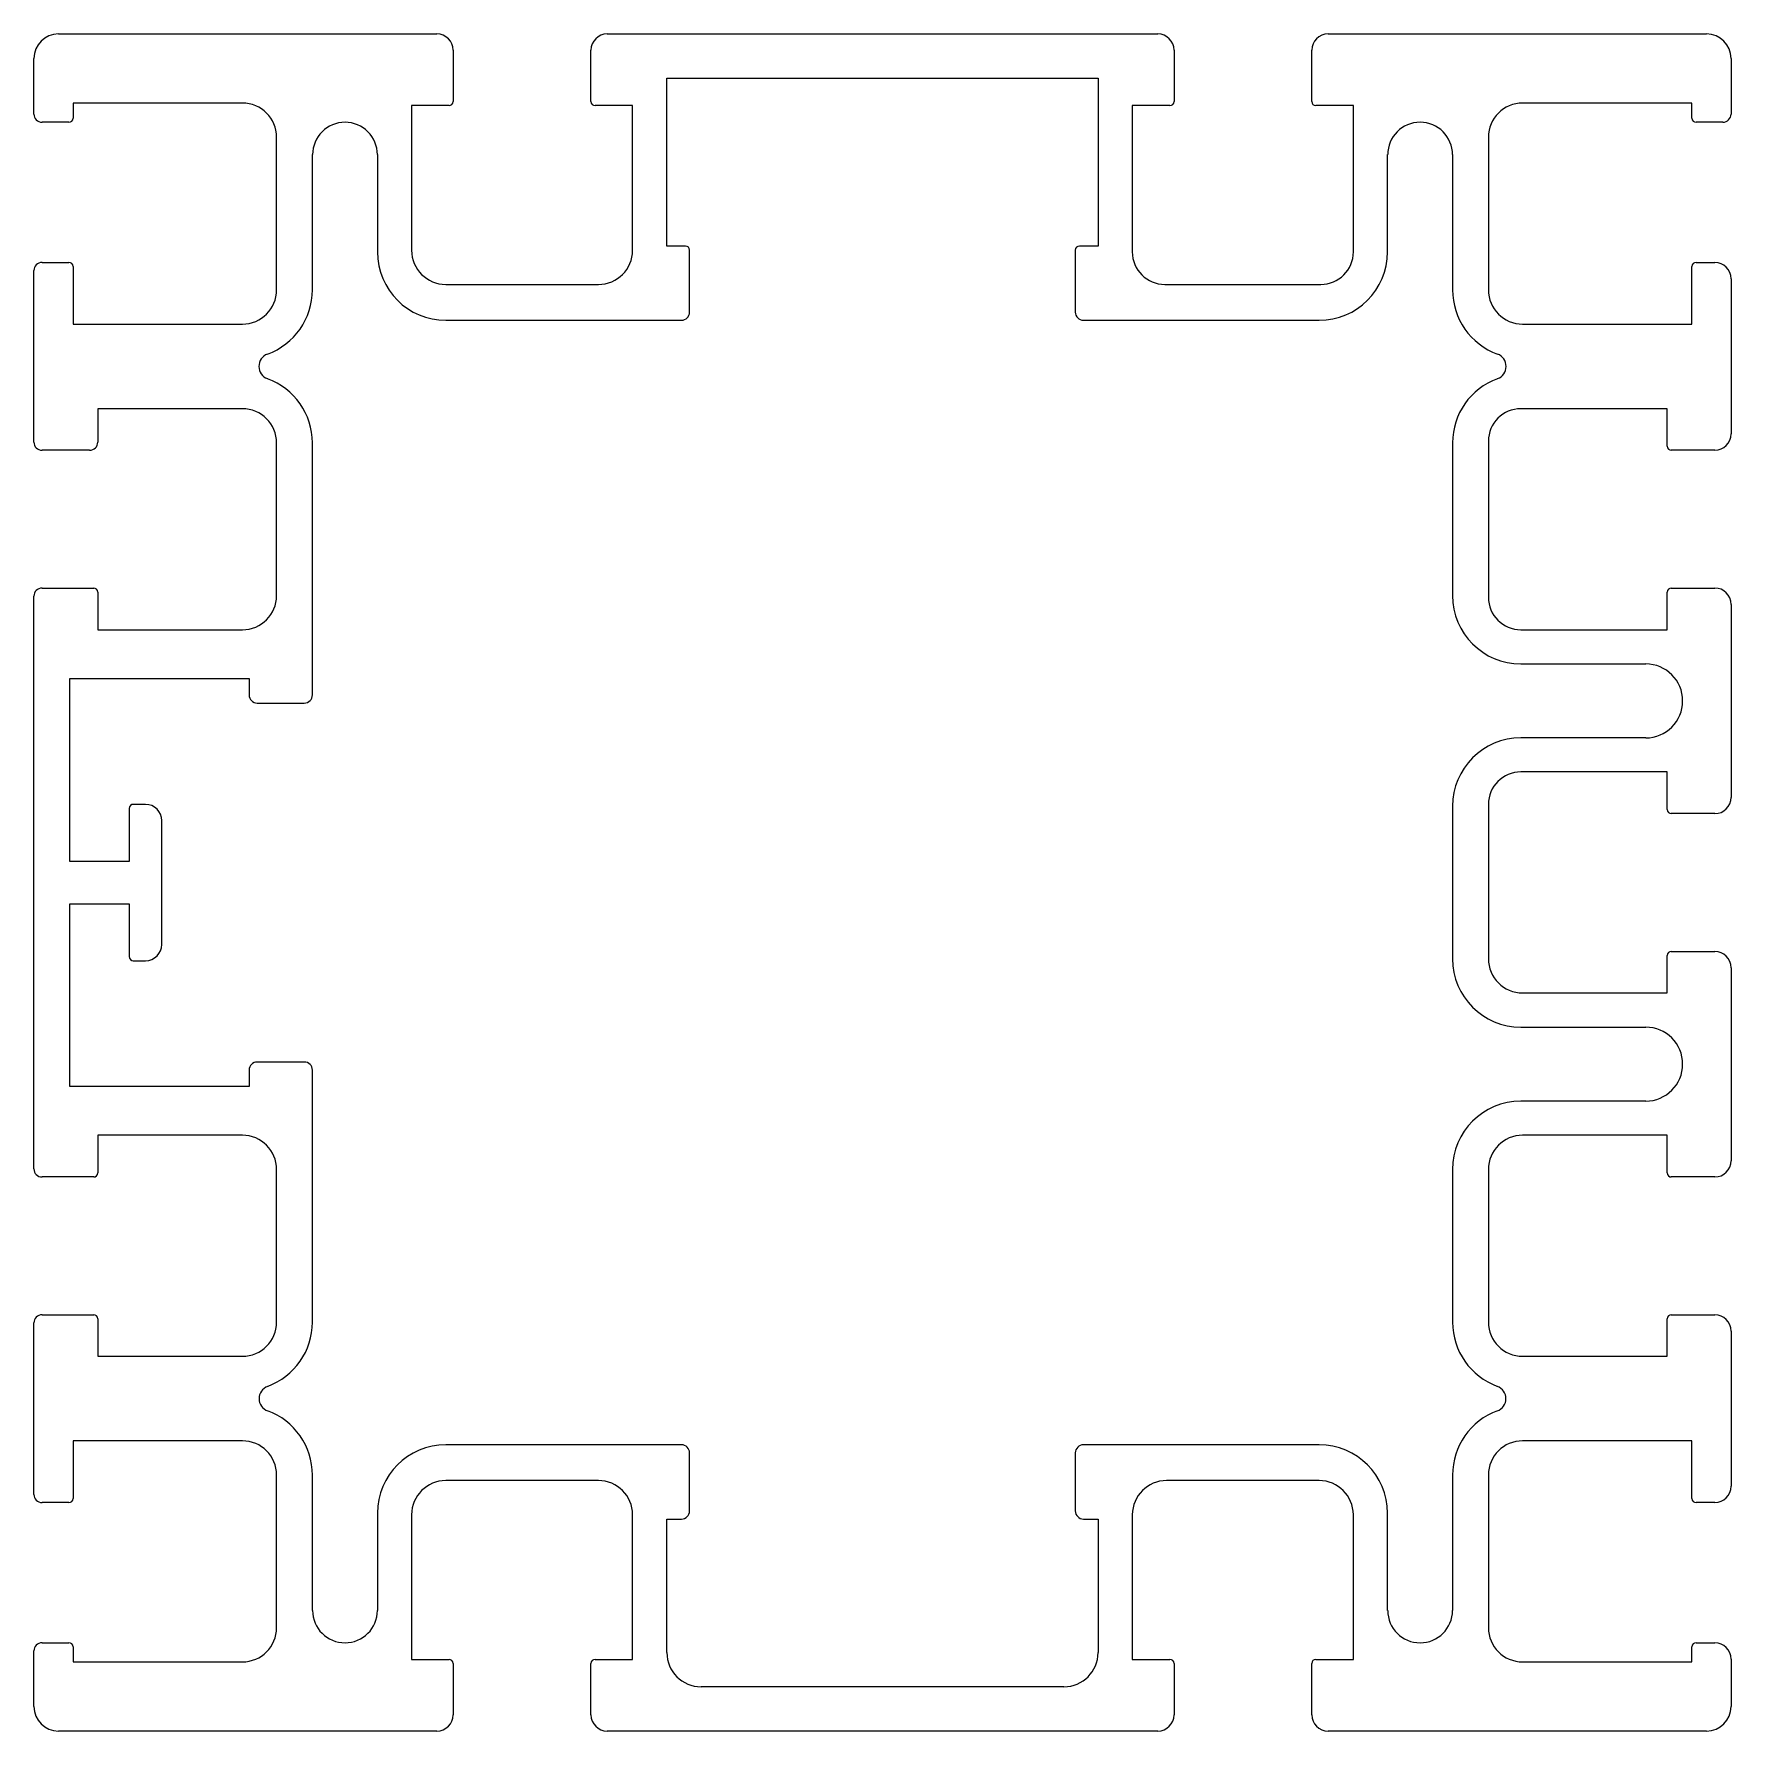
# Model space of a CAD drawing. Extents: x 3 to 108, y 3 to 107.
import ezdxf

# ---------------------------------------------------------------- set-up
doc = ezdxf.new("R2010")
doc.units = 0
doc.layers.get('0').update_dxf_attribs({"linetype": 'CONTINUOUS'})

msp = doc.modelspace()

# ---------------------------------------------------------------- linework, layer by layer
for p, q in [((4.87, 107.41), (28.11, 107.41)), ((38.57, 107.41), (72.37, 107.41)), ((82.83, 107.41), (106.07, 107.41)), ((29.11, 106.41), (29.11, 103.26)), ((37.57, 103.26), (37.57, 106.41)), ((73.37, 106.41), (73.37, 103.26)), ((81.83, 103.26), (81.83, 106.41)), ((3.37, 102.49), (3.37, 105.91)), ((107.57, 105.91), (107.57, 102.49)), ((42.23, 94.39), (42.23, 104.69)), ((42.23, 104.69), (68.71, 104.69)), ((68.71, 104.69), (68.71, 94.39)), ((5.77, 103.17), (5.77, 102.24)), ((16.17, 103.17), (5.77, 103.17)), ((105.17, 103.17), (94.77, 103.17)), ((105.17, 102.24), (105.17, 103.17)), ((26.56, 103.01), (26.56, 94.13)), ((28.86, 103.01), (26.56, 103.01)), ((40.13, 103.01), (37.82, 103.01)), ((40.13, 94.13), (40.13, 103.01)), ((70.81, 103.01), (70.81, 94.03)), ((73.12, 103.01), (70.81, 103.01)), ((84.38, 103.01), (82.08, 103.01)), ((84.38, 94.03), (84.38, 103.01)), ((5.52, 101.99), (3.87, 101.99)), ((107.07, 101.99), (105.42, 101.99)), ((18.27, 91.7), (18.27, 101.07)), ((92.67, 101.07), (92.67, 91.7)), ((20.47, 91.7), (20.47, 100)), ((24.46, 100), (24.46, 94.03)), ((86.48, 94.03), (86.48, 100)), ((90.47, 100), (90.47, 91.7)), ((43.38, 94.39), (42.23, 94.39)), ((43.63, 90.33), (43.63, 94.14)), ((67.31, 94.14), (67.31, 90.33)), ((68.71, 94.39), (67.56, 94.39)), ((3.37, 82.35), (3.37, 92.88)), ((3.87, 93.38), (5.52, 93.38)), ((5.77, 93.13), (5.77, 89.6)), ((105.17, 89.6), (105.17, 93.13)), ((105.42, 93.38), (106.57, 93.38)), ((28.66, 92.03), (38.03, 92.03)), ((72.81, 92.03), (82.38, 92.03)), ((107.57, 92.38), (107.57, 82.85)), ((28.66, 89.83), (43.13, 89.83)), ((67.81, 89.83), (82.28, 89.83)), ((5.77, 89.6), (16.17, 89.6)), ((94.77, 89.6), (105.17, 89.6)), ((7.29, 84.4), (7.29, 82.35)), ((16.17, 84.4), (7.29, 84.4)), ((103.65, 84.4), (94.67, 84.4)), ((103.65, 82.1), (103.65, 84.4)), ((92.67, 82.4), (92.67, 72.83)), ((6.79, 81.85), (3.87, 81.85)), ((18.27, 72.93), (18.27, 82.3)), ((20.47, 66.83), (20.47, 82.3)), ((90.47, 82.3), (90.47, 72.93)), ((106.57, 81.85), (103.9, 81.85)), ((3.87, 73.39), (7.04, 73.39)), ((7.29, 73.14), (7.29, 70.83)), ((103.65, 70.83), (103.65, 73.14)), ((103.9, 73.39), (106.57, 73.39)), ((3.37, 37.73), (3.37, 72.89)), ((107.57, 72.39), (107.57, 60.54)), ((7.29, 70.83), (16.17, 70.83)), ((94.67, 70.83), (103.65, 70.83)), ((5.57, 56.61), (5.57, 67.83)), ((5.57, 67.83), (16.58, 67.83)), ((16.58, 67.83), (16.58, 66.83)), ((94.67, 68.73), (102.33, 68.73)), ((17.08, 66.33), (19.97, 66.33)), ((102.33, 64.19), (94.67, 64.19)), ((103.65, 62.1), (94.67, 62.1)), ((103.65, 59.79), (103.65, 62.1)), ((9.22, 59.86), (9.22, 56.61)), ((10.22, 60.11), (9.47, 60.11)), ((90.47, 59.99), (90.47, 50.63)), ((92.67, 60.1), (92.67, 50.63)), ((106.57, 59.54), (103.9, 59.54)), ((11.22, 51.51), (11.22, 59.11)), ((9.22, 56.61), (5.57, 56.61)), ((5.57, 42.79), (5.57, 54.01)), ((5.57, 54.01), (9.22, 54.01)), ((9.22, 54.01), (9.22, 50.76)), ((103.9, 51.08), (106.57, 51.08)), ((9.47, 50.51), (10.22, 50.51)), ((103.65, 48.53), (103.65, 50.83)), ((107.57, 50.08), (107.57, 38.23)), ((94.77, 48.53), (103.65, 48.53)), ((94.67, 46.43), (102.33, 46.43)), ((16.58, 43.79), (16.58, 42.79)), ((19.97, 44.29), (17.08, 44.29)), ((20.47, 28.32), (20.47, 43.79)), ((16.58, 42.79), (5.57, 42.79)), ((102.33, 41.89), (94.67, 41.89)), ((7.29, 39.79), (7.29, 37.48)), ((16.17, 39.79), (7.29, 39.79)), ((103.65, 39.79), (94.77, 39.79)), ((103.65, 37.48), (103.65, 39.79)), ((18.27, 28.32), (18.27, 37.69)), ((90.47, 37.69), (90.47, 28.32)), ((92.67, 37.69), (92.67, 28.32)), ((7.04, 37.23), (3.87, 37.23)), ((106.57, 37.23), (103.9, 37.23)), ((3.37, 17.74), (3.37, 28.27)), ((3.87, 28.77), (7.04, 28.77)), ((7.29, 28.52), (7.29, 26.22)), ((103.65, 26.22), (103.65, 28.52)), ((103.9, 28.77), (106.57, 28.77)), ((107.57, 27.77), (107.57, 18.24)), ((7.29, 26.22), (16.17, 26.22)), ((94.77, 26.22), (103.65, 26.22)), ((5.77, 21.03), (5.77, 17.49)), ((16.17, 21.03), (5.77, 21.03)), ((105.17, 21.03), (94.77, 21.03)), ((105.17, 17.49), (105.17, 21.03)), ((43.13, 20.79), (28.66, 20.79)), ((43.63, 16.73), (43.63, 20.29)), ((67.31, 20.29), (67.31, 16.73)), ((82.28, 20.79), (67.81, 20.79)), ((18.27, 9.56), (18.27, 18.93)), ((20.47, 10.62), (20.47, 18.93)), ((90.47, 18.93), (90.47, 10.62)), ((92.67, 18.93), (92.67, 9.56)), ((38.03, 18.59), (28.66, 18.59)), ((82.28, 18.59), (72.91, 18.59)), ((5.52, 17.24), (3.87, 17.24)), ((106.57, 17.24), (105.42, 17.24)), ((24.46, 16.59), (24.46, 10.62)), ((26.56, 16.49), (26.56, 7.61)), ((40.13, 7.61), (40.13, 16.49)), ((42.23, 8.03), (42.23, 16.23)), ((42.23, 16.23), (43.13, 16.23)), ((67.81, 16.23), (68.71, 16.23)), ((68.71, 16.23), (68.71, 8.03)), ((70.81, 16.49), (70.81, 7.61)), ((84.38, 7.61), (84.38, 16.49)), ((86.48, 10.62), (86.48, 16.59)), ((3.87, 8.63), (5.52, 8.63)), ((5.77, 8.38), (5.77, 7.46)), ((105.17, 7.46), (105.17, 8.38)), ((105.42, 8.63), (106.57, 8.63)), ((3.37, 4.71), (3.37, 8.13)), ((5.77, 7.46), (16.17, 7.46)), ((26.56, 7.61), (28.86, 7.61)), ((29.11, 7.36), (29.11, 4.21)), ((37.57, 4.21), (37.57, 7.36)), ((37.82, 7.61), (40.13, 7.61)), ((70.81, 7.61), (73.12, 7.61)), ((73.37, 7.36), (73.37, 4.21)), ((81.83, 4.21), (81.83, 7.36)), ((82.08, 7.61), (84.38, 7.61)), ((94.77, 7.46), (105.17, 7.46)), ((107.57, 7.63), (107.57, 4.71)), ((66.61, 5.93), (44.33, 5.93)), ((28.11, 3.21), (4.87, 3.21)), ((72.37, 3.21), (38.57, 3.21)), ((106.07, 3.21), (82.83, 3.21))]:
    msp.add_line(p, q)
for centre, radius, start, end in [((4.87, 105.91), 1.5, 90, 180), ((28.11, 106.41), 1, 360, 90), ((38.57, 106.41), 1, 90, 180), ((72.37, 106.41), 1, 0, 90), ((82.83, 106.41), 1, 90, 180), ((106.07, 105.91), 1.5, 360, 90), ((16.17, 101.07), 2.1, 0, 90), ((28.86, 103.26), 0.25, 270, 0), ((37.82, 103.26), 0.25, 180, 270), ((73.12, 103.26), 0.25, 270, 0), ((82.08, 103.26), 0.25, 180, 270), ((94.77, 101.07), 2.1, 90, 180), ((3.87, 102.49), 0.5, 180, 270), ((5.52, 102.24), 0.25, 270, 0), ((105.42, 102.24), 0.25, 180, 270), ((107.07, 102.49), 0.5, 270, 0), ((22.47, 100), 1.99, 0, 180), ((88.48, 100), 1.99, 0, 180), ((28.66, 94.03), 4.2, 180, 270), ((28.66, 94.13), 2.1, 180, 270), ((38.03, 94.13), 2.1, 270, 0), ((43.38, 94.14), 0.25, 0, 90), ((67.56, 94.14), 0.25, 90, 180), ((72.81, 94.03), 2, 180, 270), ((82.28, 94.03), 4.2, 270, 0), ((82.38, 94.03), 2, 270, 360), ((3.87, 92.88), 0.5, 90, 180), ((5.52, 93.13), 0.25, 0, 90), ((105.42, 93.13), 0.25, 90, 180), ((106.57, 92.38), 1, 360, 90), ((16.17, 91.7), 2.1, 270, 0), ((16.27, 91.7), 4.2, 290.042, 0), ((94.67, 91.7), 4.2, 180, 249.958), ((94.77, 91.7), 2.1, 180, 270), ((43.13, 90.33), 0.5, 270, 0), ((67.81, 90.33), 0.5, 180, 270), ((17.98, 87), 0.8, 110.042, 249.958), ((92.96, 87), 0.8, 290.042, 69.958), ((16.27, 82.3), 4.2, 0, 69.958), ((94.67, 82.3), 4.2, 110.042, 180), ((16.17, 82.3), 2.1, 0, 90), ((94.67, 82.4), 2, 90, 180), ((3.87, 82.35), 0.5, 180, 270), ((6.79, 82.35), 0.5, 270, 0), ((106.57, 82.85), 1, 270, 0), ((103.9, 82.1), 0.25, 180, 270), ((3.87, 72.89), 0.5, 90, 180), ((7.04, 73.14), 0.25, 0, 90), ((103.9, 73.14), 0.25, 90, 180), ((106.57, 72.39), 1, 0, 90), ((16.17, 72.93), 2.1, 270, 0), ((94.67, 72.93), 4.2, 180, 270), ((94.67, 72.83), 2, 180, 270), ((102.33, 66.46), 2.27, 270, 90), ((17.08, 66.83), 0.5, 180, 270), ((19.97, 66.83), 0.5, 270, 0), ((94.67, 59.99), 4.2, 90, 180), ((94.67, 60.1), 2, 90, 180), ((106.57, 60.54), 1, 270, 0), ((9.47, 59.86), 0.25, 90, 180), ((10.22, 59.11), 1, 360, 90), ((103.9, 59.79), 0.25, 180, 270), ((10.22, 51.51), 1, 270, 0), ((103.9, 50.83), 0.25, 90, 180), ((106.57, 50.08), 1, 0, 90), ((9.47, 50.76), 0.25, 180, 270), ((94.67, 50.63), 4.2, 180, 270), ((94.77, 50.63), 2.1, 180, 270), ((102.33, 44.16), 2.27, 270, 90), ((17.08, 43.79), 0.5, 90, 180), ((19.97, 43.79), 0.5, 0, 90), ((94.67, 37.69), 4.2, 90, 180), ((16.17, 37.69), 2.1, 0, 90), ((94.77, 37.69), 2.1, 90, 180), ((3.87, 37.73), 0.5, 180, 270), ((106.57, 38.23), 1, 270, 0), ((7.04, 37.48), 0.25, 270, 0), ((103.9, 37.48), 0.25, 180, 270), ((3.87, 28.27), 0.5, 90, 180), ((7.04, 28.52), 0.25, 0, 90), ((16.17, 28.32), 2.1, 270, 0), ((16.27, 28.32), 4.2, 290.1018, 0), ((94.67, 28.32), 4.2, 180, 249.8982), ((94.77, 28.32), 2.1, 180, 270), ((103.9, 28.52), 0.25, 90, 180), ((106.57, 27.77), 1, 360, 90), ((17.99, 23.62), 0.8, 110.1018, 249.8982), ((92.95, 23.62), 0.8, 290.1018, 69.8982), ((16.27, 18.93), 4.2, 360, 69.8982), ((94.67, 18.93), 4.2, 110.1018, 180), ((16.17, 18.93), 2.1, 0, 90), ((94.77, 18.93), 2.1, 90, 180), ((28.66, 16.59), 4.2, 90, 180), ((43.13, 20.29), 0.5, 0, 90), ((67.81, 20.29), 0.5, 90, 180), ((82.28, 16.59), 4.2, 0, 90), ((3.87, 17.74), 0.5, 180, 270), ((28.66, 16.49), 2.1, 90, 180), ((38.03, 16.49), 2.1, 0, 90), ((72.91, 16.49), 2.1, 90, 180), ((82.28, 16.49), 2.1, 0, 90), ((106.57, 18.24), 1, 270, 0), ((5.52, 17.49), 0.25, 270, 0), ((43.13, 16.73), 0.5, 270, 0), ((67.81, 16.73), 0.5, 180, 270), ((105.42, 17.49), 0.25, 180, 270), ((22.47, 10.62), 1.99, 180, 0), ((88.48, 10.62), 1.99, 180, 0), ((16.17, 9.56), 2.1, 270, 0), ((94.77, 9.56), 2.1, 180, 270), ((3.87, 8.13), 0.5, 90, 180), ((5.52, 8.38), 0.25, 0, 90), ((105.42, 8.38), 0.25, 90, 180), ((106.57, 7.63), 1, 360, 90), ((28.86, 7.36), 0.25, 0, 90), ((37.82, 7.36), 0.25, 90, 180), ((44.33, 8.03), 2.1, 180, 270), ((66.61, 8.03), 2.1, 270, 360), ((73.12, 7.36), 0.25, 0, 90), ((82.08, 7.36), 0.25, 90, 180), ((4.87, 4.71), 1.5, 180, 270), ((28.11, 4.21), 1, 270, 0), ((38.57, 4.21), 1, 180, 270), ((72.37, 4.21), 1, 270, 0), ((82.83, 4.21), 1, 180, 270), ((106.07, 4.71), 1.5, 270, 0)]:
    msp.add_arc(centre, radius, start, end)

doc.saveas('drawing.dxf')
